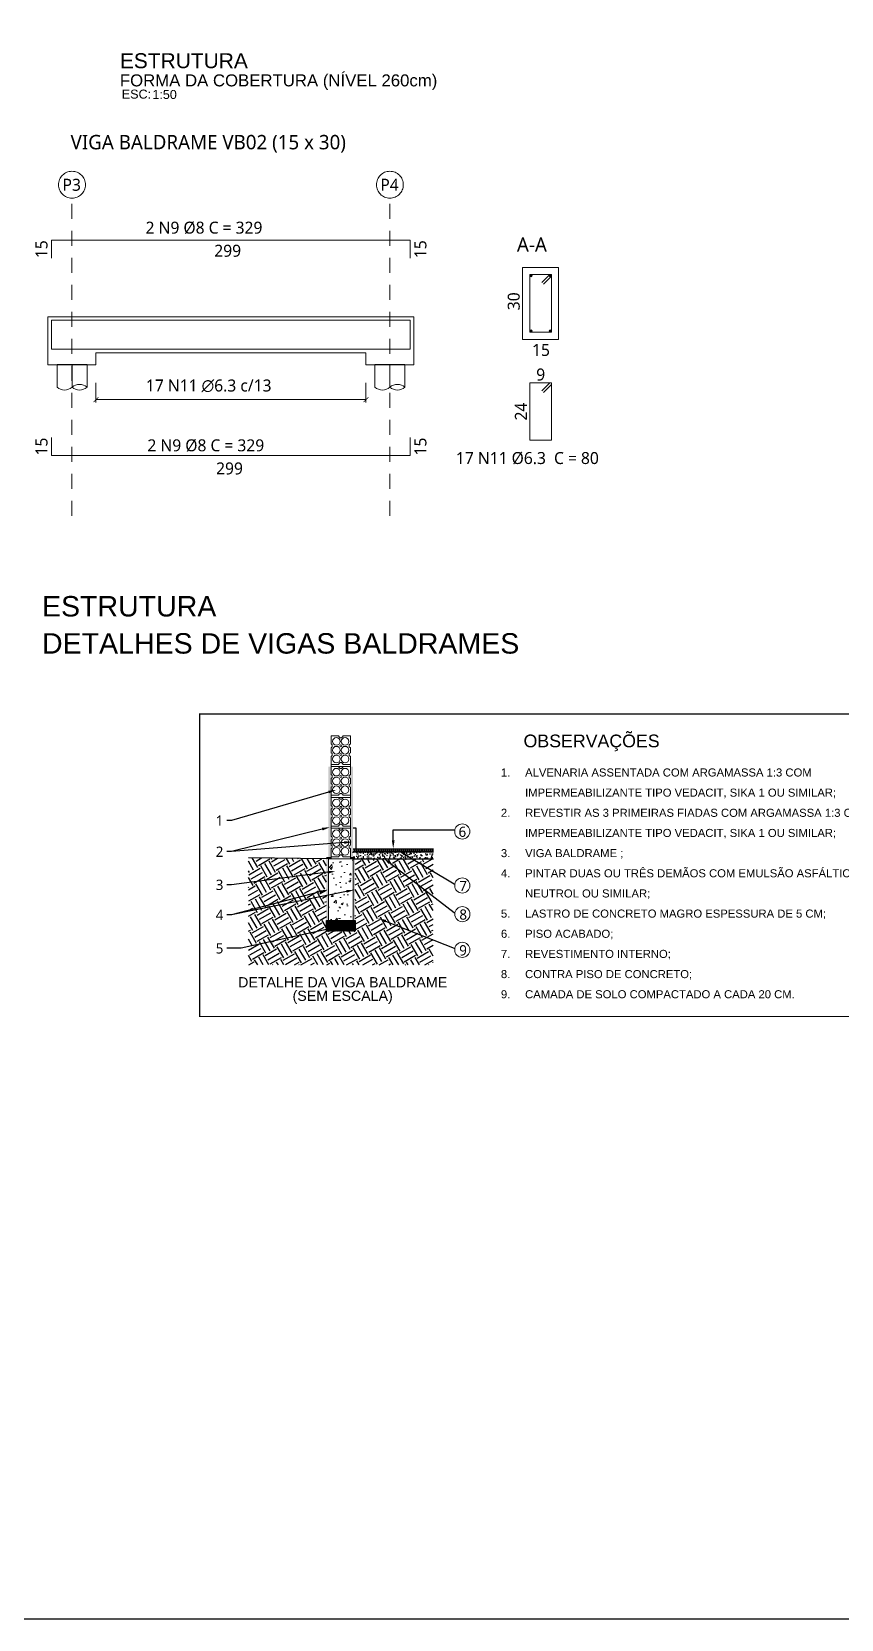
# Model space of a CAD drawing. Header units: inches. Extents: x -413 to -271, y -41 to 11.
# Drawn here: x -347.77 to -341.02, y -21.92 to -8.69 of the extents above; entities that cross this region are included whole.
import ezdxf
from ezdxf import colors
from ezdxf.entities.mleader import LeaderData, LeaderLine
from ezdxf.enums import TextEntityAlignment as Align
from ezdxf.math import Vec2, Vec3

# ---------------------------------------------------------------- set-up
doc = ezdxf.new("R2010")
doc.units = ezdxf.units.IN
doc.header["$MEASUREMENT"] = 0
for name, pattern in [('DASHDOT2', [0.5, 0.25, -0.125, 0, -0.125]), ('DASHED2', [9.525, 6.35, -3.175]), ('HIDDEN2', [0.1875, 0.125, -0.0625])]:
    doc.linetypes.add(name, pattern=pattern)
doc.layers.get('0').update_dxf_attribs({"color": 8})
for name, color, linetype in [('ARQ-CHA', 12, 'DASHDOT2'), ('ARQ-PIS', 1, 'Continuous'), ('ARQ-TXT-02', 2, 'Continuous'), ('ARQ-TXT-03', 3, 'Continuous'), ('ARQ-TXT-04', 4, 'Continuous'), ('ARQ-TXT-SMB', 4, 'Continuous'), ('EST - Cotas', 152, 'Continuous'), ('EST- 251', 251, 'Continuous')]:
    doc.layers.add(name, color=color, linetype=linetype)
for name, color, linetype, lineweight in [('DI-Textos', 7, 'Continuous', 5), ('DI-Títulos', 3, 'Continuous', 5), ('EST- 0', 7, 'Continuous', 20), ('EST- 1', 1, 'Continuous', 9), ('EST- 2', 2, 'Continuous', 9), ('EST- 253', 253, 'Continuous', 0), ('EST- 3', 3, 'Continuous', 0), ('EST- 4', 4, 'Continuous', 0), ('EST- 6', 6, 'Continuous', 9), ('LC-Textos', 3, 'Continuous', 20), ('SÍMBOLOS', 10, 'Continuous', 5)]:
    doc.layers.add(name, color=color, linetype=linetype, lineweight=lineweight)
doc.styles.add('Arial', font='ARIALUNI.ttf')
doc.styles.add('Codhab', font='')
doc.styles.add('R60-50', font='arial.ttf', dxfattribs={"height": 0.08})
doc.styles.get("Standard").update_dxf_attribs({"font": 'arial.ttf'})
doc.styles.get('Codhab').set_extended_font_data('Roboto')

# ---------------------------------------------------------------- blocks, each defined once
blk = doc.blocks.new('*U497')
at = {"layer": 'ARQ-TXT-02', "insert": (0.016, 0.158), "char_height": 0.075, "attachment_point": 1, "style": 'Arial'}
blk.add_mtext_dynamic_manual_height_columns('ESC:', width=0.00229, gutter_width=0.417, heights=[0], dxfattribs=at)
at = {"layer": 'ARQ-TXT-02', "style": 'Arial'}
blk.add_attdef('ESCALA', (0.271, 0.08), '', height=0.075, dxfattribs=at)
at = {"layer": 'ARQ-TXT-03', "style": 'Arial'}
blk.add_attdef('DESENHO', (0, 0.185), '', height=0.1, dxfattribs=at)
at = {"layer": 'ARQ-TXT-04', "style": 'Arial'}
blk.add_attdef('MATÉRIA', text='', height=0.125, dxfattribs=at).set_placement((0, 0.299), align=Align.BOTTOM_LEFT)
blk = doc.blocks.new('EST25')
at = {"layer": 'EST- 1', "linetype": 'DASHED2'}
blk.add_line((345.731, 13.9), (345.731, 14.088), dxfattribs=at)
at = {"layer": 'EST- 1'}
blk.add_lwpolyline([(345.606, 13.9), (345.606, 14.088), (345.856, 14.088), (345.856, 13.9, -0.375001), (345.731, 13.9)], format="xyb", dxfattribs=at)
blk.add_lwpolyline([(345.606, 13.9, 0.375001), (345.731, 13.9, 0.375001)], format="xyb", close=True, dxfattribs=at)

msp = doc.modelspace()

# ---------------------------------------------------------------- hatches: boundary and pattern name
at = {"layer": 'EST- 1'}
h = msp.add_hatch(color=256, dxfattribs=at)
h.dxf.hatch_style = 1
h.paths.add_polyline_path([(-343.5955, -10.7237, 1), (-343.6155, -10.7237, 1)])
h = msp.add_hatch(color=256, dxfattribs=at)
h.dxf.hatch_style = 1
h.paths.add_polyline_path([(-343.5955, -10.7237, 1), (-343.6155, -10.7237, 1)])
h = msp.add_hatch(color=256, dxfattribs=at)
h.dxf.hatch_style = 1
h.paths.add_polyline_path([(-343.4355, -10.7237, 1), (-343.4555, -10.7237, 1)])
h = msp.add_hatch(color=256, dxfattribs=at)
h.dxf.hatch_style = 1
h.paths.add_polyline_path([(-343.5955, -11.1837, 1), (-343.6155, -11.1837, 1)])
h = msp.add_hatch(color=256, dxfattribs=at)
h.dxf.hatch_style = 1
h.paths.add_polyline_path([(-343.4355, -11.1837, 1), (-343.4555, -11.1837, 1)])
at = {"layer": 'EST- 251'}
h = msp.add_hatch(color=256, dxfattribs=at)
h.dxf.hatch_style = 1
h.paths.add_polyline_path([(-345.2723, -14.8148), (-345.2951, -14.8148), (-345.2951, -15.5673), (-345.2723, -15.5673)])
h = msp.add_hatch(color=256, dxfattribs=at)
h.dxf.hatch_style = 1
h.paths.add_polyline_path([(-345.0889, -14.8148), (-345.1117, -14.8148), (-345.1117, -15.5673), (-345.0889, -15.5673)])
h = msp.add_hatch(dxfattribs=at)
h.set_pattern_fill('EARTH', color=256, scale=0.017103, angle=30, style=0)
h.set_pattern_definition([(30, (-650.25653, -181.33862), (0.039752192, 0.1483572), [0.10860501, -0.10860501]), (30, (-650.27689, -181.30335), (0.039752192, 0.1483572), [0.10860501, -0.10860501]), (30, (-650.29726, -181.26808), (0.039752192, 0.1483572), [0.10860501, -0.10860501]), (120, (-650.29229, -181.24953), (-0.1483572, 0.039752192), [0.10860501, -0.10860501]), (120, (-650.25702, -181.22917), (-0.1483572, 0.039752192), [0.10860501, -0.10860501]), (120, (-650.22175, -181.20881), (-0.1483572, 0.039752192), [0.10860501, -0.10860501])])
h.paths.add_polyline_path([(-345.9611, -15.5745), (-345.9611, -16.4682), (-344.4219, -16.4682), (-344.4219, -15.5844), (-345.0718, -15.5844), (-345.0718, -16.183), (-345.3112, -16.183), (-345.3112, -15.5844)])
h = msp.add_hatch(color=256, dxfattribs=at)
h.dxf.hatch_style = 1
h.paths.add_polyline_path([(-345.3113, -15.5673), (-345.2714, -15.5673), (-345.2714, -15.5844), (-345.3113, -15.5844)])
h = msp.add_hatch(color=256, dxfattribs=at)
h.dxf.hatch_style = 1
h.paths.add_polyline_path([(-345.3112, -16.0975), (-345.2941, -16.0975), (-345.2941, -15.5844), (-345.3112, -15.5844)])
h = msp.add_hatch(color=256, dxfattribs=at)
h.dxf.hatch_style = 1
h.paths.add_polyline_path([(-345.1117, -15.5673), (-345.0718, -15.5673), (-345.0718, -15.5844), (-345.1117, -15.5844)])
h = msp.add_hatch(dxfattribs=at)
h.set_pattern_fill('BRASS', color=256, scale=0.003421)
h.set_pattern_definition([(0, (-650.256531, -181.33862), (0, 0.0217210018), []), (0, (-650.256531, -181.32776), (0, 0.0217210018), [0.0108605009, -0.0054302505])])
h.paths.add_polyline_path([(-345.0889, -15.4989), (-344.4198, -15.4989), (-344.4198, -15.5246), (-345.0889, -15.5246)])
h = msp.add_hatch(dxfattribs=at)
h.set_pattern_fill('AR-CONC', color=256, scale=0.000342063)
h.set_pattern_definition([(50, (-650.25653, -181.33862), (0.062318638, -0.005452172), [0.0065163, -0.071679306]), (355, (-650.25653, -181.33862), (-0.012055471, 0.065353482), [0.00521304, -0.057343645]), (100.451445, (-650.25134, -181.339075), (0.050263167, 0.059901307), [0.005538003, -0.060918087]), (46.1842, (-650.25653, -181.32124), (0.092726116, -0.014381126), [0.00977445, -0.10751896]), (96.635558, (-650.2488, -181.32244), (0.081207175, 0.084635328), [0.008307008, -0.091377213]), (351.18415, (-650.25653, -181.32124), (0.081207175, 0.084635328), [0.00781955, -0.086015075]), (21, (-650.247843, -181.32559), (0.051861677, -0.0349811426), [0.0065163, -0.071679306]), (326, (-650.24784, -181.32559), (0.021140189, 0.063003892), [0.00521304, -0.057343445]), (71.451445, (-650.24352, -181.3285), (0.073001865, 0.02802275), [0.005538003, -0.060917982]), (37.5, (-650.256531, -181.33862), (0.001056497, 0.028923152), [0, -0.0566483727, 0, -0.058212285, 0, -0.0575606548]), (7.5, (-650.25653, -181.33862), (0.0228565356, 0.03426807), [0, -0.0331896908, 0, -0.0553451126, 0, -0.0219382118]), (327.5, (-650.275906, -181.33862), (0.0463805286, -0.0019595915), [0, -0.021721002, 0, -0.0677695257, 0, -0.0899249475]), (317.5, (-650.284595, -181.33862), (0.0506695152, 0.0086974623), [0, -0.0282373024, 0, -0.045005916, 0, -0.0638597453])])
h.paths.add_polyline_path([(-345.0889, -15.5246), (-345.0889, -15.5673), (-345.0718, -15.5673), (-345.0718, -15.5844), (-344.4198, -15.5844), (-344.4198, -15.5246)])
h = msp.add_hatch(color=256, dxfattribs=at)
h.dxf.hatch_style = 1
h.paths.add_polyline_path([(-345.0889, -16.0975), (-345.0718, -16.0975), (-345.0718, -15.5844), (-345.0889, -15.5844)])
h = msp.add_hatch(dxfattribs=at)
h.set_pattern_fill('HEX', color=256, scale=0.001026)
h.set_pattern_definition([(0, (-650.256531, -181.3386203), (0, 0.00564328181), [0.00325815027, -0.00651630054]), (120, (-650.256531, -181.3386203), (-0.00488722541, -0.00282164091), [0.00325815027, -0.00651630054]), (60, (-650.253273, -181.3386203), (-0.00488722541, 0.00282164091), [0.00325815027, -0.00651630054])])
h.paths.add_polyline_path([(-345.3112, -16.0975), (-345.0718, -16.0975), (-345.0718, -16.183), (-345.3112, -16.183)])
at = {"layer": 'EST- 4'}
h = msp.add_hatch(dxfattribs=at)
h.set_pattern_fill('AR-CONC', color=256, scale=0.001026)
h.set_pattern_definition([(50, (-650.25653, -181.33862), (0.186955915, -0.016356515), [0.0195489, -0.21503792]), (355, (-650.25653, -181.33862), (-0.03616641, 0.19606044), [0.01563912, -0.17203093]), (100.451445, (-650.24095, -181.33998), (0.1507895, 0.17970392), [0.01661401, -0.18275426]), (46.1842, (-650.25653, -181.2865), (0.27817835, -0.04314338), [0.02932335, -0.32255688]), (96.63556, (-650.23335, -181.29009), (0.24362153, 0.25390598), [0.02492103, -0.27413164]), (351.18415, (-650.25653, -181.2865), (0.24362153, 0.25390598), [0.02345865, -0.25804523]), (21, (-650.23047, -181.29952), (0.15558503, -0.10494343), [0.0195489, -0.21503792]), (326, (-650.23047, -181.29952), (0.06342057, 0.18901168), [0.01563912, -0.17203033]), (71.451445, (-650.2175, -181.30827), (0.219005595, 0.08406825), [0.01661401, -0.18275395]), (37.5, (-650.25653, -181.33862), (0.003169491, 0.086769456), [0, -0.169945118, 0, -0.174636855, 0, -0.172681964]), (7.5, (-650.25653, -181.33862), (0.068569607, 0.10280421), [0, -0.099569072, 0, -0.166035338, 0, -0.065814635]), (327.5, (-650.31466, -181.33862), (0.139141586, -0.005878774), [0, -0.065163005, 0, -0.203308577, 0, -0.269774843]), (317.5, (-650.34072, -181.33862), (0.152008546, 0.026092387), [0, -0.084711907, 0, -0.135017747, 0, -0.191579236])])
h.paths.add_polyline_path([(-345.0889, -15.5844), (-345.2941, -15.5844), (-345.2941, -16.0975), (-345.0889, -16.0975)])

# ---------------------------------------------------------------- linework, layer by layer
at = {"color": 0, "linetype": 'ByBlock', "const_width": 0.006}
for points in [[(-347.2122, -11.7362), (-347.2522, -11.7762)], [(-345.0022, -11.7762), (-344.9622, -11.7362)]]:
    msp.add_lwpolyline(points, dxfattribs=at)
at = {"layer": 'ARQ-CHA', "lineweight": 5, "ltscale": 0.4, "const_width": 0.01}
msp.add_lwpolyline([(-346.3673, -14.3767), (-340.3712, -14.3767), (-340.3712, -16.8976), (-346.3673, -16.8976)], close=True, dxfattribs=at)
at = {"layer": 'ARQ-PIS', "color": 4, "linetype": 'ByBlock'}
msp.add_lwpolyline([(-355.6258, -1.8439), (-317.0032, -1.8439), (-317.0032, -21.9212), (-355.6258, -21.9212)], close=True, dxfattribs=at)
at = {"layer": 'EST - Cotas', "lineweight": 9}
for p, q in [((-347.2322, -11.6149), (-347.2322, -11.7812)), ((-344.9822, -11.6149), (-344.9822, -11.7812)), ((-347.2322, -11.7562), (-344.9822, -11.7562))]:
    msp.add_line(p, q, dxfattribs=at)
at = {"layer": 'EST- 0'}
for p, q in [((-345.2718, -14.6253), (-345.2623, -14.6333)), ((-345.2718, -14.6572), (-345.2623, -14.6492)), ((-345.2713, -14.5582), (-345.2074, -14.5582)), ((-345.2713, -14.6253), (-345.2713, -14.5582)), ((-345.2713, -14.6572), (-345.2713, -14.6987)), ((-345.2623, -14.6492), (-345.2623, -14.6333)), ((-345.2074, -14.5638), (-345.2074, -14.5582)), ((-345.1971, -14.5742), (-345.2074, -14.5638)), ((-345.1859, -14.5742), (-345.1971, -14.5742)), ((-345.1859, -14.5742), (-345.1755, -14.5638)), ((-345.1755, -14.5582), (-345.1755, -14.5638)), ((-345.1755, -14.5582), (-345.1117, -14.5582)), ((-345.1212, -14.6333), (-345.1117, -14.6253)), ((-345.1212, -14.6492), (-345.1212, -14.6333)), ((-345.1212, -14.6492), (-345.1117, -14.6572)), ((-345.1117, -14.6253), (-345.1117, -14.5582)), ((-345.1117, -14.6572), (-345.1117, -14.6987)), ((-345.2718, -14.6987), (-345.2623, -14.7067)), ((-345.2718, -14.7306), (-345.2623, -14.7226)), ((-345.2713, -14.7306), (-345.2713, -14.7977)), ((-345.2713, -14.7977), (-345.2074, -14.7977)), ((-345.2713, -14.8148), (-345.2074, -14.8148)), ((-345.2713, -14.8818), (-345.2713, -14.8148)), ((-345.2623, -14.7226), (-345.2623, -14.7067)), ((-345.2074, -14.7921), (-345.1971, -14.7817)), ((-345.2074, -14.7977), (-345.2074, -14.7921)), ((-345.2074, -14.8204), (-345.2074, -14.8148)), ((-345.1971, -14.7817), (-345.1859, -14.7817)), ((-345.1859, -14.7817), (-345.1755, -14.7921)), ((-345.1755, -14.7977), (-345.1755, -14.7921)), ((-345.1755, -14.7977), (-345.1117, -14.7977)), ((-345.1755, -14.8148), (-345.1755, -14.8204)), ((-345.1755, -14.8148), (-345.1117, -14.8148)), ((-345.1212, -14.7067), (-345.1117, -14.6987)), ((-345.1212, -14.7226), (-345.1212, -14.7067)), ((-345.1212, -14.7226), (-345.1117, -14.7306)), ((-345.1117, -14.7306), (-345.1117, -14.7977)), ((-345.1117, -14.8818), (-345.1117, -14.8148)), ((-345.2718, -14.8818), (-345.2623, -14.8898)), ((-345.2718, -14.9137), (-345.2623, -14.9058)), ((-345.2713, -14.9137), (-345.2713, -14.9552)), ((-345.2623, -14.9058), (-345.2623, -14.8898)), ((-345.1971, -14.8307), (-345.2074, -14.8204)), ((-345.1859, -14.8307), (-345.1971, -14.8307)), ((-345.1859, -14.8307), (-345.1755, -14.8204)), ((-345.1212, -14.8898), (-345.1117, -14.8818)), ((-345.1212, -14.9058), (-345.1212, -14.8898)), ((-345.1212, -14.9058), (-345.1117, -14.9137)), ((-345.1117, -14.9137), (-345.1117, -14.9552)), ((-345.2718, -14.9552), (-345.2623, -14.9632)), ((-345.2718, -14.9872), (-345.2623, -14.9792)), ((-345.2713, -14.9872), (-345.2713, -15.0542)), ((-345.2713, -15.0542), (-345.2074, -15.0542)), ((-345.2713, -15.0713), (-345.2074, -15.0713)), ((-345.2713, -15.1384), (-345.2713, -15.0713)), ((-345.2623, -14.9792), (-345.2623, -14.9632)), ((-345.2074, -15.0486), (-345.1971, -15.0383)), ((-345.2074, -15.0542), (-345.2074, -15.0486)), ((-345.2074, -15.0769), (-345.2074, -15.0713)), ((-345.1971, -15.0873), (-345.2074, -15.0769)), ((-345.1971, -15.0383), (-345.1859, -15.0383)), ((-345.1859, -15.0383), (-345.1755, -15.0486)), ((-345.1859, -15.0873), (-345.1755, -15.0769)), ((-345.1755, -15.0542), (-345.1755, -15.0486)), ((-345.1755, -15.0542), (-345.1117, -15.0542)), ((-345.1755, -15.0713), (-345.1755, -15.0769)), ((-345.1755, -15.0713), (-345.1117, -15.0713)), ((-345.1212, -14.9632), (-345.1117, -14.9552)), ((-345.1212, -14.9792), (-345.1212, -14.9632)), ((-345.1212, -14.9792), (-345.1117, -14.9872)), ((-345.1117, -14.9872), (-345.1117, -15.0542)), ((-345.1117, -15.1384), (-345.1117, -15.0713)), ((-345.2718, -15.1384), (-345.2623, -15.1463)), ((-345.2718, -15.1703), (-345.2623, -15.1623)), ((-345.2718, -15.2118), (-345.2623, -15.2198)), ((-345.2713, -15.1703), (-345.2713, -15.2118)), ((-345.2623, -15.1623), (-345.2623, -15.1463)), ((-345.1859, -15.0873), (-345.1971, -15.0873)), ((-345.1212, -15.1463), (-345.1117, -15.1384)), ((-345.1212, -15.1623), (-345.1212, -15.1463)), ((-345.1212, -15.1623), (-345.1117, -15.1703)), ((-345.1212, -15.2198), (-345.1117, -15.2118)), ((-345.1117, -15.1703), (-345.1117, -15.2118)), ((-345.2718, -15.2437), (-345.2623, -15.2357)), ((-345.2713, -15.2437), (-345.2713, -15.3108)), ((-345.2713, -15.3108), (-345.2074, -15.3108)), ((-345.2713, -15.3279), (-345.2074, -15.3279)), ((-345.2713, -15.3949), (-345.2713, -15.3279)), ((-345.2623, -15.2357), (-345.2623, -15.2198)), ((-345.2074, -15.3052), (-345.1971, -15.2948)), ((-345.2074, -15.3108), (-345.2074, -15.3052)), ((-345.2074, -15.3335), (-345.2074, -15.3279)), ((-345.1971, -15.3438), (-345.2074, -15.3335)), ((-345.1971, -15.2948), (-345.1859, -15.2948)), ((-345.1859, -15.3438), (-345.1971, -15.3438)), ((-345.1859, -15.2948), (-345.1755, -15.3052)), ((-345.1859, -15.3438), (-345.1755, -15.3335)), ((-345.1755, -15.3108), (-345.1755, -15.3052)), ((-345.1755, -15.3108), (-345.1117, -15.3108)), ((-345.1755, -15.3279), (-345.1755, -15.3335)), ((-345.1755, -15.3279), (-345.1117, -15.3279)), ((-345.1212, -15.2357), (-345.1212, -15.2198)), ((-345.1212, -15.2357), (-345.1117, -15.2437)), ((-345.1117, -15.2437), (-345.1117, -15.3108)), ((-345.1117, -15.3949), (-345.1117, -15.3279)), ((-345.2718, -15.3949), (-345.2623, -15.4029)), ((-345.2718, -15.4268), (-345.2623, -15.4189)), ((-345.2718, -15.4683), (-345.2623, -15.4763)), ((-345.2713, -15.4268), (-345.2713, -15.4683)), ((-345.2623, -15.4189), (-345.2623, -15.4029)), ((-345.2623, -15.4923), (-345.2623, -15.4763)), ((-345.1212, -15.4029), (-345.1117, -15.3949)), ((-345.1212, -15.4189), (-345.1212, -15.4029)), ((-345.1212, -15.4189), (-345.1117, -15.4268)), ((-345.1212, -15.4763), (-345.1117, -15.4683)), ((-345.1212, -15.4923), (-345.1212, -15.4763)), ((-345.1117, -15.4268), (-345.1117, -15.4683)), ((-345.2718, -15.5003), (-345.2623, -15.4923)), ((-345.2713, -15.5003), (-345.2713, -15.5673)), ((-345.2713, -15.5673), (-345.2074, -15.5673)), ((-345.2074, -15.5617), (-345.1971, -15.5513)), ((-345.2074, -15.5673), (-345.2074, -15.5617)), ((-345.1971, -15.5513), (-345.1859, -15.5513)), ((-345.1859, -15.5513), (-345.1755, -15.5617)), ((-345.1755, -15.5673), (-345.1755, -15.5617)), ((-345.1755, -15.5673), (-345.1117, -15.5673)), ((-345.1212, -15.4923), (-345.1117, -15.5003)), ((-345.1117, -15.5003), (-345.1117, -15.5673))]:
    msp.add_line(p, q, dxfattribs=at)
for points in [[(-345.2713, -14.7977), (-345.2074, -14.7977), (-345.2074, -14.7921), (-345.1971, -14.7817), (-345.1859, -14.7817), (-345.1755, -14.7921), (-345.1755, -14.7977), (-345.1117, -14.7977), (-345.1117, -14.8148), (-345.2713, -14.8148)], [(-345.2713, -15.0542), (-345.2074, -15.0542), (-345.2074, -15.0486), (-345.1971, -15.0383), (-345.1859, -15.0383), (-345.1755, -15.0486), (-345.1755, -15.0542), (-345.1117, -15.0542), (-345.1117, -15.0713), (-345.2713, -15.0713)], [(-345.2713, -15.3108), (-345.2074, -15.3108), (-345.2074, -15.3052), (-345.1971, -15.2948), (-345.1859, -15.2948), (-345.1755, -15.3052), (-345.1755, -15.3108), (-345.1117, -15.3108), (-345.1117, -15.3279), (-345.2713, -15.3279)], [(-345.2713, -15.5673), (-345.2074, -15.5673), (-345.2074, -15.5617), (-345.1971, -15.5513), (-345.1859, -15.5513), (-345.1755, -15.5617), (-345.1755, -15.5673), (-345.1117, -15.5673), (-345.1117, -15.5844), (-345.2713, -15.5844)]]:
    msp.add_lwpolyline(points, close=True, dxfattribs=at)
at = {"layer": 'EST- 1'}
for centre, radius in [((-343.6055, -10.7237), 0.01), ((-343.6055, -10.7237), 0.01), ((-343.4455, -10.7237), 0.01), ((-343.6055, -11.1837), 0.01), ((-343.4455, -11.1837), 0.01), ((-344.1788, -15.3551), 0.0631), ((-344.1788, -15.8061), 0.0631), ((-344.1779, -16.0442), 0.0631), ((-344.1787, -16.3421), 0.0631)]:
    msp.add_circle(centre, radius, dxfattribs=at)
at = {"layer": 'EST- 2'}
for p, q in [((-343.6755, -11.2537), (-343.6755, -10.6537)), ((-344.5822, -11.0649), (-347.6322, -11.0649)), ((-347.6322, -11.0649), (-347.6322, -11.4649)), ((-344.5822, -11.4649), (-344.5822, -11.0649)), ((-347.2322, -11.4649), (-347.2322, -11.3649)), ((-347.2322, -11.3649), (-344.9822, -11.3649)), ((-344.9822, -11.3649), (-344.9822, -11.4649)), ((-347.6322, -11.4649), (-347.2322, -11.4649)), ((-344.9822, -11.4649), (-344.5822, -11.4649))]:
    msp.add_line(p, q, dxfattribs=at)
msp.add_lwpolyline([(-343.6755, -11.2537), (-343.3755, -11.2537), (-343.3755, -10.6537), (-343.6755, -10.6537)], close=True, dxfattribs=at)
at = {"layer": 'EST- 251'}
for p, q in [((-345.3112, -15.5844), (-345.9611, -15.5745)), ((-345.0889, -15.5844), (-345.0718, -15.5844))]:
    msp.add_line(p, q, dxfattribs=at)
for points in [[(-345.0889, -15.4989), (-345.0632, -15.4989), (-345.0632, -15.3279), (-345.0889, -15.3279)], [(-345.0889, -15.4989), (-344.4198, -15.4989)], [(-345.0889, -15.5246), (-344.4198, -15.5246)], [(-345.0889, -15.5844), (-344.4198, -15.5844)]]:
    msp.add_lwpolyline(points, dxfattribs=at)
msp.add_lwpolyline([(-345.3112, -16.0975), (-345.0718, -16.0975), (-345.0718, -16.183), (-345.3112, -16.183)], close=True, dxfattribs=at)
at = {"layer": 'EST- 253', "linetype": 'HIDDEN2'}
for p, q in [((-347.4322, -12.7246), (-347.4322, -10.0771)), ((-344.7822, -12.7246), (-344.7822, -10.0771))]:
    msp.add_line(p, q, dxfattribs=at)
at = {"layer": 'EST- 253', "linetype": 'DASHED2'}
for centre in [(-347.4322, -9.965), (-344.7822, -9.965)]:
    msp.add_circle(centre, 0.1121, dxfattribs=at)
at = {"layer": 'EST- 3'}
for centre, radius in [((-345.2279, -14.6045), 0.0319), ((-345.2279, -14.6045), 0.0319), ((-345.2274, -14.6779), 0.0319), ((-345.2274, -14.6779), 0.0319), ((-345.1915, -14.6412), 0.00798), ((-345.1915, -14.6412), 0.00798), ((-345.1556, -14.6045), 0.0319), ((-345.1556, -14.6045), 0.0319), ((-345.1556, -14.6779), 0.0319), ((-345.1556, -14.6779), 0.0319), ((-345.2279, -14.7514), 0.0319), ((-345.2279, -14.7514), 0.0319), ((-345.1918, -14.7147), 0.00798), ((-345.1918, -14.7147), 0.00798), ((-345.1556, -14.7514), 0.0319), ((-345.1556, -14.7514), 0.0319), ((-345.2279, -14.8611), 0.0319), ((-345.2279, -14.8611), 0.0319), ((-345.2274, -14.9345), 0.0319), ((-345.2274, -14.9345), 0.0319), ((-345.1915, -14.8978), 0.00798), ((-345.1915, -14.8978), 0.00798), ((-345.1556, -14.8611), 0.0319), ((-345.1556, -14.8611), 0.0319), ((-345.1556, -14.9345), 0.0319), ((-345.1556, -14.9345), 0.0319), ((-345.2279, -15.0079), 0.0319), ((-345.2279, -15.0079), 0.0319), ((-345.1918, -14.9712), 0.00798), ((-345.1918, -14.9712), 0.00798), ((-345.1556, -15.0079), 0.0319), ((-345.1556, -15.0079), 0.0319), ((-345.2279, -15.1176), 0.0319), ((-345.2279, -15.1176), 0.0319), ((-345.2274, -15.191), 0.0319), ((-345.2274, -15.191), 0.0319), ((-345.1915, -15.1543), 0.00798), ((-345.1915, -15.1543), 0.00798), ((-345.1556, -15.1176), 0.0319), ((-345.1556, -15.1176), 0.0319), ((-345.1556, -15.191), 0.0319), ((-345.1556, -15.191), 0.0319), ((-345.2279, -15.2645), 0.0319), ((-345.2279, -15.2645), 0.0319), ((-345.2279, -15.3742), 0.0319), ((-345.2279, -15.3742), 0.0319), ((-345.1918, -15.2278), 0.00798), ((-345.1918, -15.2278), 0.00798), ((-345.1556, -15.2645), 0.0319), ((-345.1556, -15.2645), 0.0319), ((-345.1556, -15.3742), 0.0319), ((-345.1556, -15.3742), 0.0319), ((-345.2274, -15.4476), 0.0319), ((-345.2274, -15.4476), 0.0319), ((-345.1918, -15.4843), 0.00798), ((-345.1918, -15.4843), 0.00798), ((-345.1915, -15.4109), 0.00798), ((-345.1915, -15.4109), 0.00798), ((-345.1556, -15.4476), 0.0319), ((-345.1556, -15.4476), 0.0319), ((-345.2279, -15.521), 0.0319), ((-345.2279, -15.521), 0.0319), ((-345.1556, -15.521), 0.0319), ((-345.1556, -15.521), 0.0319)]:
    msp.add_circle(centre, radius, dxfattribs=at)
at = {"layer": 'EST- 4'}
for p, q in [((-343.4496, -10.7137), (-343.5165, -10.7806)), ((-343.4355, -10.7279), (-343.5024, -10.7948)), ((-344.6122, -11.0949), (-347.6022, -11.0949)), ((-347.6022, -11.0949), (-347.6022, -11.3349)), ((-344.6122, -11.0949), (-344.6122, -11.3349)), ((-344.6122, -11.3349), (-347.6022, -11.3349))]:
    msp.add_line(p, q, dxfattribs=at)
for points in [[(-343.6155, -11.1937), (-343.4355, -11.1937), (-343.4355, -10.7137), (-343.6155, -10.7137)], [(-345.0889, -15.5844), (-345.2941, -15.5844), (-345.2941, -16.0975), (-345.0889, -16.0975), (-345.0889, -15.5844)]]:
    msp.add_lwpolyline(points, close=True, dxfattribs=at)
at = {"layer": 'EST- 6'}
for p, q in [((-344.6122, -10.4268), (-347.6022, -10.4268)), ((-347.6022, -10.4268), (-347.6022, -10.5768)), ((-344.6122, -10.4268), (-344.6122, -10.5768)), ((-343.4496, -11.6149), (-343.5165, -11.6818)), ((-343.4355, -11.6291), (-343.5024, -11.696)), ((-347.6022, -12.2216), (-347.6022, -12.0716)), ((-344.6122, -12.2216), (-344.6122, -12.0716)), ((-344.6122, -12.2216), (-347.6022, -12.2216))]:
    msp.add_line(p, q, dxfattribs=at)
msp.add_lwpolyline([(-343.6155, -12.0949), (-343.4355, -12.0949), (-343.4355, -11.6149), (-343.6155, -11.6149)], close=True, dxfattribs=at)

# ---------------------------------------------------------------- block references
at = {"color": 6, "linetype": 'ByBlock', "xscale": -1}
for p in [(-1.701, -25.5525), (0.949, -25.5525)]:
    msp.add_blockref('EST25', p, dxfattribs=at)
at = {"layer": 'ARQ-TXT-SMB'}
msp.add_blockref('*U497', (-347.0331, -9.3303), dxfattribs=at).add_auto_attribs({'ESCALA': '1:50', 'DESENHO': 'FORMA DA COBERTURA (NÍVEL 260cm)', 'MATÉRIA': 'ESTRUTURA'})

# ---------------------------------------------------------------- texts
at = {"layer": 'DI-Textos', "color": 4, "insert": (-347.6823, -13.3932), "char_height": 0.17029, "width": 3.844936, "attachment_point": 1}
msp.add_mtext('ESTRUTURA', dxfattribs=at)
at = {"layer": 'DI-Títulos', "color": 3, "insert": (-347.6822, -13.7027), "char_height": 0.170286, "width": 6.796661, "attachment_point": 1}
msp.add_mtext('DETALHES DE VIGAS BALDRAMES ', dxfattribs=at)
at = {"layer": 'EST - Cotas', "lineweight": 9, "style": 'Codhab'}
for s, p in [('2 N9 %%C8 C = 329', (-346.8187, -10.3728)), ('2 N9 %%C8 C = 329', (-346.8035, -12.187)), ('17 N11 %%C6.3  C = 80', (-344.2319, -12.293))]:
    msp.add_text(s, height=0.1, dxfattribs=at).set_placement(p)
at = {"layer": 'EST - Cotas', "linetype": 'Continuous', "style": 'Codhab'}
for s, p in [('15', (-347.6366, -10.5768)), ('15', (-344.4778, -10.5768)), ('30', (-343.7, -11.0109)), ('24', (-343.64, -11.9299)), ('15', (-347.6366, -12.2216)), ('15', (-344.4778, -12.2216))]:
    msp.add_text(s, height=0.1, rotation=90, dxfattribs=at).set_placement(p)
for s, p in [('299', (-346.246, -10.5651)), ('15', (-343.5969, -11.392)), ('9', (-343.5623, -11.5968)), ('299', (-346.2309, -12.3793))]:
    msp.add_text(s, height=0.1, dxfattribs=at).set_placement(p)
at = {"layer": 'EST - Cotas', "style": 'Codhab'}
msp.add_text('17 N11 ∅6.3 c/13', height=0.1, dxfattribs=at).set_placement((-346.8162, -11.6883))
at = {"layer": 'EST- 1', "linetype": 'Continuous', "char_height": 0.0855, "attachment_point": 1, "style": 'Codhab'}
for s, insert in [('1', (-346.2338, -15.2219)), ('6', (-344.2094, -15.3152)), ('2', (-346.2338, -15.4814)), ('3', (-346.2338, -15.7572)), ('7', (-344.2037, -15.7672)), ('4', (-346.2338, -16.0085)), ('8', (-344.2028, -16.0053)), ('5', (-346.2338, -16.2869)), ('9', (-344.2041, -16.3031))]:
    msp.add_mtext(s, dxfattribs=dict(at, insert=insert))
at = {"layer": 'EST- 2', "style": 'Codhab'}
msp.add_text('VIGA BALDRAME VB02 (15 x 30)', height=0.12, dxfattribs=at).set_placement((-347.4437, -9.67))
at = {"layer": 'EST- 2', "linetype": 'Continuous', "style": 'Codhab'}
msp.add_text('A-A', height=0.12, dxfattribs=at).set_placement((-343.7233, -10.5236))
at = {"layer": 'EST- 253', "linetype": 'DASHED2', "style": 'Codhab'}
for s, p in [('P3', (-347.511, -10.0154)), ('P4', (-344.8615, -10.0154))]:
    msp.add_text(s, height=0.1, dxfattribs=at).set_placement(p)
at = {"layer": 'LC-Textos', "linetype": 'Continuous', "attachment_point": 8, "line_spacing_factor": 0.798, "style": 'Arial'}
for s, insert, char_height, width in [('OBSERVAÇÕES', (-343.1006, -14.6864), 0.1059, 2.039942), ('DETALHE DA VIGA BALDRAME\\P(SEM ESCALA)', (-345.1758, -16.7926), 0.08472, 3.52299)]:
    msp.add_mtext(s, dxfattribs=dict(at, insert=insert, char_height=char_height, width=width))
at = {"layer": 'SÍMBOLOS', "color": 2, "insert": (-343.8565, -14.8301), "char_height": 0.0672, "attachment_point": 1, "style": 'R60-50'}
msp.add_mtext_dynamic_manual_height_columns('\\pxi-3,l3,sm1.5,t3;1.^IALVENARIA ASSENTADA COM ARGAMASSA 1:3 COM IMPERMEABILIZANTE TIPO VEDACIT, SIKA 1 OU SIMILAR;\\P2.^IREVESTIR AS 3 PRIMEIRAS FIADAS COM ARGAMASSA 1:3 COM IMPERMEABILIZANTE TIPO VEDACIT, SIKA 1 OU SIMILAR;\\P3.^IVIGA BALDRAME ;\\P4.^IPINTAR DUAS OU TRÊS DEMÃOS COM EMULSÃO ASFÁLTICA TIPO NEUTROL OU SIMILAR;\\P5.^ILASTRO DE CONCRETO MAGRO ESPESSURA DE 5 CM;\\P6.^IPISO ACABADO;\\P7.^IREVESTIMENTO INTERNO;\\P8.^ICONTRA PISO DE CONCRETO;\\P9.^ICAMADA DE SOLO COMPACTADO A CADA 20 CM.   ', width=3.384554, gutter_width=100, heights=[17.7114], dxfattribs=at)

# ---------------------------------------------------------------- leaders
at = {"layer": 'EST- 1'}
ml = msp.add_multileader_mtext('Standard', dxfattribs=at)
ml.set_content('', color=256, style='Codhab')
ml.set_leader_properties()
ml.build(insert=Vec2(0, 0))
ml.multileader.update_dxf_attribs({"text_right_attachment_type": 6, "dogleg_length": 0.36, "arrow_head_size": 0.0684})
ctx = ml.context
ctx.base_point, ctx.char_height, ctx.arrow_head_size, ctx.landing_gap_size, ctx.plane_origin = Vec3(-346.1761, -15.2296), 0.0684, 0.0684, 0.0342, Vec3(-345.2279, -15.0079)
ctx.right_attachment, ctx.text_align_type = 6, 2
notes = []
notes.append((ctx, [(0, (1, 1, 0), (-346.1015, -15.2638), (-1, 0), 0.00616, [(0, [(-345.2279, -15.0079)], 0, [])])]))
ctx.mtext.insert, ctx.mtext.alignment, ctx.mtext.flow_direction = Vec3(-346.1419, -15.1954), 3, 5
ml = msp.add_multileader_mtext('Standard', dxfattribs=at)
ml.set_content('', color=256, style='Codhab')
ml.set_leader_properties()
ml.build(insert=Vec2(0, 0))
ml.multileader.update_dxf_attribs({"text_right_attachment_type": 6, "dogleg_length": 0.36, "arrow_head_size": 0.0684})
ctx = ml.context
ctx.base_point, ctx.char_height, ctx.arrow_head_size, ctx.landing_gap_size, ctx.plane_origin = Vec3(-346.1761, -15.4892), 0.0684, 0.0684, 0.0342, Vec3(-345.2791, -15.3193)
ctx.right_attachment, ctx.text_align_type = 6, 2
notes.append((ctx, [(0, (1, 1, 0), (-346.1015, -15.5234), (-1, 0), 0.00616, [(0, [(-345.2791, -15.3193)], 0, [])])]))
ctx.mtext.insert, ctx.mtext.alignment, ctx.mtext.flow_direction = Vec3(-346.1418, -15.455), 3, 5
ml = msp.add_multileader_mtext('Standard', dxfattribs=at)
ml.set_content('', color=256, style='Codhab')
ml.set_leader_properties()
ml.build(insert=Vec2(0, 0))
ml.multileader.update_dxf_attribs({"text_right_attachment_type": 6, "dogleg_length": 0.36, "arrow_head_size": 0.0684})
ctx = ml.context
ctx.base_point, ctx.char_height, ctx.arrow_head_size, ctx.landing_gap_size, ctx.plane_origin = Vec3(-344.241, -15.3418), 0.0684, 0.0684, 0.0342, Vec3(-344.7543, -15.4989)
ctx.right_attachment = 6
notes.append((ctx, [(0, (1, 1, 0), (-344.7543, -15.3418), (1, 0), 0.5133, [(0, [(-344.7543, -15.4989)], 0, [])])]))
ctx.mtext.insert, ctx.mtext.flow_direction = Vec3(-344.2068, -15.3076), 5
ml = msp.add_multileader_mtext('Standard', dxfattribs=at)
ml.set_content('', color=256, style='Codhab')
ml.set_leader_properties()
ml.build(insert=Vec2(0, 0))
ml.multileader.update_dxf_attribs({"text_right_attachment_type": 6, "dogleg_length": 0.36, "arrow_head_size": 0.0684})
ctx = ml.context
ctx.base_point, ctx.char_height, ctx.arrow_head_size, ctx.landing_gap_size, ctx.plane_origin = Vec3(-346.1761, -15.4892), 0.0684, 0.0684, 0.0342, Vec3(-345.0952, -15.4425)
ctx.right_attachment, ctx.text_align_type = 6, 2
notes.append((ctx, [(0, (1, 1, 0), (-346.1015, -15.5234), (-1, 0), 0.00616, [(0, [(-345.0952, -15.4425)], 0, [])])]))
ctx.mtext.insert, ctx.mtext.alignment, ctx.mtext.flow_direction = Vec3(-346.1418, -15.455), 3, 5
ml = msp.add_multileader_mtext('Standard', dxfattribs=at)
ml.set_content('', color=256, style='Codhab')
ml.set_leader_properties()
ml.build(insert=Vec2(0, 0))
ml.multileader.update_dxf_attribs({"text_right_attachment_type": 6, "dogleg_length": 0.36, "arrow_head_size": 0.0684})
ctx = ml.context
ctx.base_point, ctx.char_height, ctx.arrow_head_size, ctx.landing_gap_size, ctx.plane_origin = Vec3(-344.2402, -16.031), 0.0684, 0.0684, 0.0342, Vec3(-344.8381, -15.5759)
ctx.right_attachment = 6
notes.append((ctx, [(0, (1, 1, 0), (-344.2463, -16.031), (1, 0), 0.00616, [(0, [(-344.8381, -15.5759)], 0, [])])]))
ctx.mtext.insert, ctx.mtext.flow_direction = Vec3(-344.206, -15.9968), 5
ml = msp.add_multileader_mtext('Standard', dxfattribs=at)
ml.set_content('', color=256, style='Codhab')
ml.set_leader_properties()
ml.build(insert=Vec2(0, 0))
ml.multileader.update_dxf_attribs({"text_right_attachment_type": 6, "dogleg_length": 0.36, "arrow_head_size": 0.0684})
ctx = ml.context
ctx.base_point, ctx.char_height, ctx.arrow_head_size, ctx.landing_gap_size, ctx.plane_origin = Vec3(-344.241, -15.7929), 0.0684, 0.0684, 0.0342, Vec3(-344.7176, -15.5091)
ctx.right_attachment = 6
notes.append((ctx, [(0, (1, 1, 0), (-344.2472, -15.7929), (1, 0), 0.00616, [(0, [(-344.7176, -15.5091)], 0, [])])]))
ctx.mtext.insert, ctx.mtext.flow_direction = Vec3(-344.2068, -15.7587), 5
ml = msp.add_multileader_mtext('Standard', dxfattribs=at)
ml.set_content('', color=256, style='Codhab')
ml.set_leader_properties()
ml.build(insert=Vec2(0, 0))
ml.multileader.update_dxf_attribs({"text_right_attachment_type": 6, "dogleg_length": 0.36, "arrow_head_size": 0.0684})
ctx = ml.context
ctx.base_point, ctx.char_height, ctx.arrow_head_size, ctx.landing_gap_size, ctx.plane_origin = Vec3(-346.1767, -15.765), 0.0684, 0.0684, 0.0342, Vec3(-345.2323, -15.6872)
ctx.right_attachment, ctx.text_align_type = 6, 2
notes.append((ctx, [(0, (1, 1, 0), (-346.1022, -15.7992), (-1, 0), 0.00616, [(0, [(-345.2323, -15.6872)], 0, [])])]))
ctx.mtext.insert, ctx.mtext.alignment, ctx.mtext.flow_direction = Vec3(-346.1425, -15.7308), 3, 5
at = {"layer": 'EST- 1', "linetype": 'Continuous'}
ml = msp.add_multileader_mtext('Standard', dxfattribs=at)
ml.set_content('', color=256, style='Codhab')
ml.set_leader_properties()
ml.build(insert=Vec2(0, 0))
ml.multileader.update_dxf_attribs({"text_right_attachment_type": 6, "dogleg_length": 0.36, "arrow_head_size": 0.0684})
ctx = ml.context
ctx.base_point, ctx.char_height, ctx.arrow_head_size, ctx.landing_gap_size, ctx.plane_origin = Vec3(-346.1762, -16.016), 0.0684, 0.0684, 0.0342, Vec3(-345.076, -15.841)
ctx.right_attachment = 6
notes.append((ctx, [(0, (1, 1, 0), (-346.1016, -16.0502), (-1, 0), 0.00616, [(0, [(-345.076, -15.841)], 0, [])])]))
ctx.mtext.insert, ctx.mtext.flow_direction = Vec3(-346.142, -15.9818), 5
at = {"layer": 'EST- 1'}
ml = msp.add_multileader_mtext('Standard', dxfattribs=at)
ml.set_content('', color=256, style='Codhab')
ml.set_leader_properties()
ml.build(insert=Vec2(0, 0))
ml.multileader.update_dxf_attribs({"text_right_attachment_type": 6, "dogleg_length": 0.36, "arrow_head_size": 0.0684})
ctx = ml.context
ctx.base_point, ctx.char_height, ctx.arrow_head_size, ctx.landing_gap_size, ctx.plane_origin = Vec3(-346.1762, -16.016), 0.0684, 0.0684, 0.0342, Vec3(-345.3005, -15.841)
ctx.right_attachment, ctx.text_align_type = 6, 2
notes.append((ctx, [(0, (1, 1, 0), (-346.1016, -16.0502), (-1, 0), 0.00616, [(0, [(-345.3005, -15.841)], 0, [])])]))
ctx.mtext.insert, ctx.mtext.alignment, ctx.mtext.flow_direction = Vec3(-346.142, -15.9818), 3, 5
ml = msp.add_multileader_mtext('Standard', dxfattribs=at)
ml.set_content('', color=256, style='Codhab')
ml.set_leader_properties()
ml.build(insert=Vec2(0, 0))
ml.multileader.update_dxf_attribs({"text_right_attachment_type": 6, "dogleg_length": 0.36, "arrow_head_size": 0.0684})
ctx = ml.context
ctx.base_point, ctx.char_height, ctx.arrow_head_size, ctx.landing_gap_size, ctx.plane_origin = Vec3(-344.241, -16.3288), 0.0684, 0.0684, 0.0342, Vec3(-344.8813, -16.0782)
ctx.right_attachment = 6
notes.append((ctx, [(0, (1, 1, 0), (-344.2471, -16.3288), (1, 0), 0.00616, [(0, [(-344.8813, -16.0782)], 0, [])])]))
ctx.mtext.insert, ctx.mtext.flow_direction = Vec3(-344.2067, -16.2946), 5
ml = msp.add_multileader_mtext('Standard', dxfattribs=at)
ml.set_content('', color=256, style='Codhab')
ml.set_leader_properties()
ml.build(insert=Vec2(0, 0))
ml.multileader.update_dxf_attribs({"text_right_attachment_type": 6, "dogleg_length": 0.36, "arrow_head_size": 0.0684})
ctx = ml.context
ctx.base_point, ctx.char_height, ctx.arrow_head_size, ctx.landing_gap_size, ctx.plane_origin = Vec3(-346.1757, -16.2946), 0.0684, 0.0684, 0.0342, Vec3(-345.2176, -16.1524)
ctx.right_attachment, ctx.text_align_type = 6, 2
notes.append((ctx, [(0, (1, 1, 0), (-346.0227, -16.3288), (-1, 0), 0.0846, [(0, [(-345.2176, -16.1524)], 0, [])])]))
ctx.mtext.insert, ctx.mtext.alignment, ctx.mtext.flow_direction = Vec3(-346.1415, -16.2604), 3, 5
for ctx, leaders in notes:
    for number, flags, end, landing, length, lines in leaders:
        leader = LeaderData()
        leader.index, (leader.has_last_leader_line, leader.has_dogleg_vector, leader.attachment_direction) = number, flags
        leader.last_leader_point, leader.dogleg_vector, leader.dogleg_length = Vec3(end), Vec3(landing), length
        for number, points, colour, breaks in lines:
            line = LeaderLine()
            line.index, line.vertices, line.color, line.breaks = number, Vec3.list(points), colors.encode_raw_color(colour), breaks
            leader.lines.append(line)
        ctx.leaders.append(leader)

doc.saveas('drawing.dxf')
